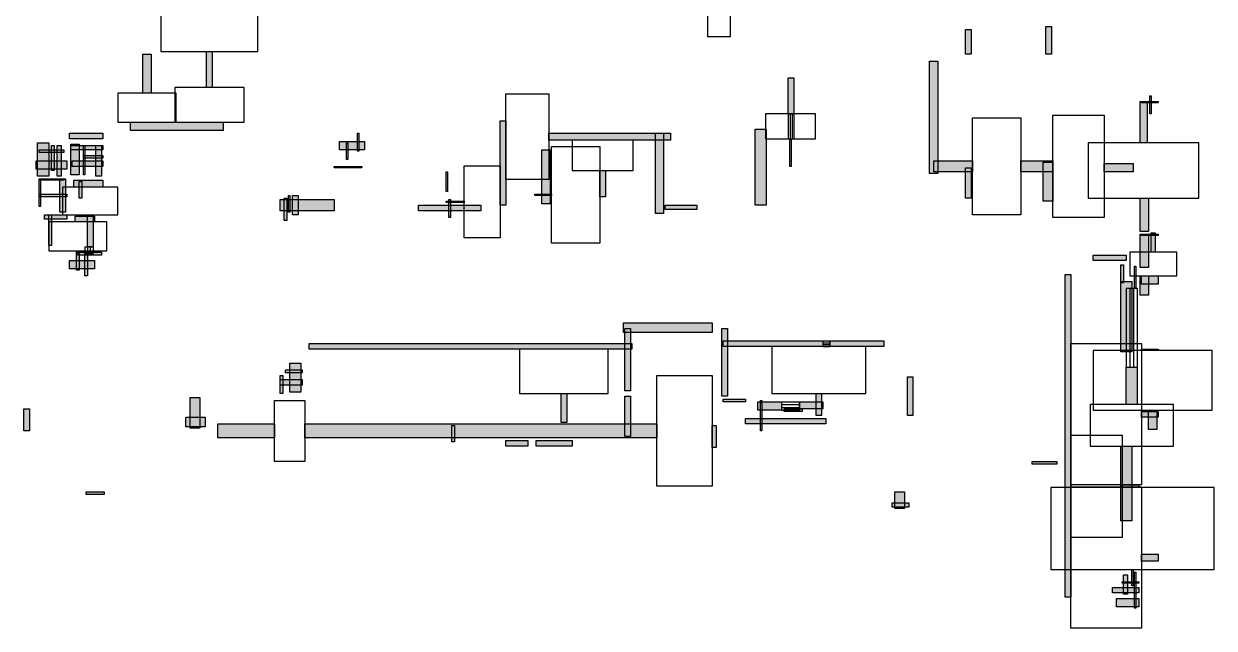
# Model space of a CAD drawing. Header units: centimetres. Extents: x 100 to 2254, y 26 to 2208.
# Drawn here: x 105 to 2254, y 26 to 1118 of the extents above; entities that cross this region are included whole.
import ezdxf

# ---------------------------------------------------------------- set-up
doc = ezdxf.new("R2010")
doc.units = ezdxf.units.CM
for name, color, linetype in [('DOORZONE', 2, 'Continuous'), ('WALL', 7, 'Continuous'), ('WINDOW', 5, 'Continuous')]:
    doc.layers.add(name, color=color, linetype=linetype)

msp = doc.modelspace()

# ---------------------------------------------------------------- hatches: boundary and pattern name
at = {"layer": 'WALL'}
h = msp.add_hatch(color=256, dxfattribs=at)
h.dxf.hatch_style = 1
h.paths.add_polyline_path([(1805, 1107.5), (1815, 1107.5), (1815, 1062.5), (1805, 1062.5)])
h = msp.add_hatch(color=256, dxfattribs=at)
h.dxf.hatch_style = 1
h.paths.add_polyline_path([(1950, 1112.5), (1960, 1112.5), (1960, 1062.5), (1950, 1062.5)])
h = msp.add_hatch(color=256, dxfattribs=at)
h.dxf.hatch_style = 1
h.paths.add_polyline_path([(320, 1062.5), (335, 1062.5), (335, 992.5), (320, 992.5)])
h = msp.add_hatch(color=256, dxfattribs=at)
h.dxf.hatch_style = 1
h.paths.add_polyline_path([(435, 1067.5), (445, 1067.5), (445, 1002.5), (435, 1002.5)])
h = msp.add_hatch(color=256, dxfattribs=at)
h.dxf.hatch_style = 1
h.paths.add_polyline_path([(1740, 1050), (1755, 1050), (1755, 847.5), (1740, 847.5)])
h = msp.add_hatch(color=256, dxfattribs=at)
h.dxf.hatch_style = 1
h.paths.add_polyline_path([(1485, 1020), (1495, 1020), (1495, 955), (1485, 955)])
h = msp.add_hatch(color=256, dxfattribs=at)
h.dxf.hatch_style = 1
h.paths.add_polyline_path([(2120, 977.5), (2132.5, 977.5), (2132.5, 902.5), (2120, 902.5)])
h = msp.add_hatch(color=256, dxfattribs=at)
h.dxf.hatch_style = 1
h.paths.add_polyline_path([(2122.5, 977.5), (2152.5, 977.5), (2152.5, 975), (2122.5, 975)])
h = msp.add_hatch(color=256, dxfattribs=at)
h.dxf.hatch_style = 1
h.paths.add_polyline_path([(2137.5, 987.5), (2140, 987.5), (2140, 955), (2137.5, 955)])
h = msp.add_hatch(color=256, dxfattribs=at)
h.dxf.hatch_style = 1
h.paths.add_polyline_path([(297.5, 940), (465, 940), (465, 925), (297.5, 925)])
h = msp.add_hatch(color=256, dxfattribs=at)
h.dxf.hatch_style = 1
h.paths.add_polyline_path([(965, 942.5), (975, 942.5), (975, 790), (965, 790)])
h = msp.add_hatch(color=256, dxfattribs=at)
h.dxf.hatch_style = 1
h.paths.add_polyline_path([(1425, 927.5), (1445, 927.5), (1445, 790), (1425, 790)])
h = msp.add_hatch(color=256, dxfattribs=at)
h.dxf.hatch_style = 1
h.paths.add_polyline_path([(130, 902.5), (150, 902.5), (150, 842.5), (130, 842.5)])
h = msp.add_hatch(color=256, dxfattribs=at)
h.dxf.hatch_style = 1
h.paths.add_polyline_path([(187.5, 920), (247.5, 920), (247.5, 910), (187.5, 910)])
h = msp.add_hatch(color=256, dxfattribs=at)
h.dxf.hatch_style = 1
h.paths.add_polyline_path([(675, 905), (720, 905), (720, 890), (675, 890)])
h = msp.add_hatch(color=256, dxfattribs=at)
h.dxf.hatch_style = 1
h.paths.add_polyline_path([(687.5, 902.5), (690, 902.5), (690, 872.5), (687.5, 872.5)])
h = msp.add_hatch(color=256, dxfattribs=at)
h.dxf.hatch_style = 1
h.paths.add_polyline_path([(707.5, 920), (710, 920), (710, 887.5), (707.5, 887.5)])
h = msp.add_hatch(color=256, dxfattribs=at)
h.dxf.hatch_style = 1
h.paths.add_polyline_path([(1052.5, 920), (1272.5, 920), (1272.5, 907.5), (1052.5, 907.5)])
h = msp.add_hatch(color=256, dxfattribs=at)
h.dxf.hatch_style = 1
h.paths.add_polyline_path([(1245, 920), (1260, 920), (1260, 775), (1245, 775)])
h = msp.add_hatch(color=256, dxfattribs=at)
h.dxf.hatch_style = 1
h.paths.add_polyline_path([(1487.5, 910), (1490, 910), (1490, 860), (1487.5, 860)])
h = msp.add_hatch(color=256, dxfattribs=at)
h.dxf.hatch_style = 1
h.paths.add_polyline_path([(132.5, 890), (177.5, 890), (177.5, 885), (132.5, 885)])
h = msp.add_hatch(color=256, dxfattribs=at)
h.dxf.hatch_style = 1
h.paths.add_polyline_path([(155, 897.5), (160, 897.5), (160, 852.5), (155, 852.5)])
h = msp.add_hatch(color=256, dxfattribs=at)
h.dxf.hatch_style = 1
h.paths.add_polyline_path([(165, 897.5), (172.5, 897.5), (172.5, 842.5), (165, 842.5)])
h = msp.add_hatch(color=256, dxfattribs=at)
h.dxf.hatch_style = 1
h.paths.add_polyline_path([(190, 900), (205, 900), (205, 845), (190, 845)])
h = msp.add_hatch(color=256, dxfattribs=at)
h.dxf.hatch_style = 1
h.paths.add_polyline_path([(190, 897.5), (247.5, 897.5), (247.5, 890), (190, 890)])
h = msp.add_hatch(color=256, dxfattribs=at)
h.dxf.hatch_style = 1
h.paths.add_polyline_path([(212.5, 897.5), (215, 897.5), (215, 845), (212.5, 845)])
h = msp.add_hatch(color=256, dxfattribs=at)
h.dxf.hatch_style = 1
h.paths.add_polyline_path([(235, 897.5), (245, 897.5), (245, 842.5), (235, 842.5)])
h = msp.add_hatch(color=256, dxfattribs=at)
h.dxf.hatch_style = 1
h.paths.add_polyline_path([(1040, 890), (1055, 890), (1055, 792.5), (1040, 792.5)])
h = msp.add_hatch(color=256, dxfattribs=at)
h.dxf.hatch_style = 1
h.paths.add_polyline_path([(127.5, 870), (182.5, 870), (182.5, 855), (127.5, 855)])
h = msp.add_hatch(color=256, dxfattribs=at)
h.dxf.hatch_style = 1
h.paths.add_polyline_path([(192.5, 870), (247.5, 870), (247.5, 860), (192.5, 860)])
h = msp.add_hatch(color=256, dxfattribs=at)
h.dxf.hatch_style = 1
h.paths.add_polyline_path([(212.5, 880), (247.5, 880), (247.5, 875), (212.5, 875)])
h = msp.add_hatch(color=256, dxfattribs=at)
h.dxf.hatch_style = 1
h.paths.add_polyline_path([(665, 860), (715, 860), (715, 857.5), (665, 857.5)])
h = msp.add_hatch(color=256, dxfattribs=at)
h.dxf.hatch_style = 1
h.paths.add_polyline_path([(1747.5, 870), (1817.5, 870), (1817.5, 850), (1747.5, 850)])
h = msp.add_hatch(color=256, dxfattribs=at)
h.dxf.hatch_style = 1
h.paths.add_polyline_path([(1905, 870), (1962.5, 870), (1962.5, 850), (1905, 850)])
h = msp.add_hatch(color=256, dxfattribs=at)
h.dxf.hatch_style = 1
h.paths.add_polyline_path([(1945, 867.5), (1962.5, 867.5), (1962.5, 797.5), (1945, 797.5)])
h = msp.add_hatch(color=256, dxfattribs=at)
h.dxf.hatch_style = 1
h.paths.add_polyline_path([(2055, 865), (2107.5, 865), (2107.5, 850), (2055, 850)])
h = msp.add_hatch(color=256, dxfattribs=at)
h.dxf.hatch_style = 1
h.paths.add_polyline_path([(867.5, 850), (870, 850), (870, 815), (867.5, 815)])
h = msp.add_hatch(color=256, dxfattribs=at)
h.dxf.hatch_style = 1
h.paths.add_polyline_path([(1145, 852.5), (1155, 852.5), (1155, 805), (1145, 805)])
h = msp.add_hatch(color=256, dxfattribs=at)
h.dxf.hatch_style = 1
h.paths.add_polyline_path([(1805, 857.5), (1815, 857.5), (1815, 802.5), (1805, 802.5)])
h = msp.add_hatch(color=256, dxfattribs=at)
h.dxf.hatch_style = 1
h.paths.add_polyline_path([(132.5, 837.5), (177.5, 837.5), (177.5, 835), (132.5, 835)])
h = msp.add_hatch(color=256, dxfattribs=at)
h.dxf.hatch_style = 1
h.paths.add_polyline_path([(132.5, 837.5), (135, 837.5), (135, 787.5), (132.5, 787.5)])
h = msp.add_hatch(color=256, dxfattribs=at)
h.dxf.hatch_style = 1
h.paths.add_polyline_path([(170, 837.5), (180, 837.5), (180, 777.5), (170, 777.5)])
h = msp.add_hatch(color=256, dxfattribs=at)
h.dxf.hatch_style = 1
h.paths.add_polyline_path([(195, 835), (247.5, 835), (247.5, 822.5), (195, 822.5)])
h = msp.add_hatch(color=256, dxfattribs=at)
h.dxf.hatch_style = 1
h.paths.add_polyline_path([(205, 832.5), (210, 832.5), (210, 802.5), (205, 802.5)])
h = msp.add_hatch(color=256, dxfattribs=at)
h.dxf.hatch_style = 1
h.paths.add_polyline_path([(132.5, 810), (182.5, 810), (182.5, 805), (132.5, 805)])
h = msp.add_hatch(color=256, dxfattribs=at)
h.dxf.hatch_style = 1
h.paths.add_polyline_path([(567.5, 800), (665, 800), (665, 780), (567.5, 780)])
h = msp.add_hatch(color=256, dxfattribs=at)
h.dxf.hatch_style = 1
h.paths.add_polyline_path([(575, 802.5), (580, 802.5), (580, 762.5), (575, 762.5)])
h = msp.add_hatch(color=256, dxfattribs=at)
h.dxf.hatch_style = 1
h.paths.add_polyline_path([(582.5, 807.5), (585, 807.5), (585, 777.5), (582.5, 777.5)])
h = msp.add_hatch(color=256, dxfattribs=at)
h.dxf.hatch_style = 1
h.paths.add_polyline_path([(590, 807.5), (600, 807.5), (600, 772.5), (590, 772.5)])
h = msp.add_hatch(color=256, dxfattribs=at)
h.dxf.hatch_style = 1
h.paths.add_polyline_path([(867.5, 797.5), (900, 797.5), (900, 795), (867.5, 795)])
h = msp.add_hatch(color=256, dxfattribs=at)
h.dxf.hatch_style = 1
h.paths.add_polyline_path([(872.5, 800), (875, 800), (875, 767.5), (872.5, 767.5)])
h = msp.add_hatch(color=256, dxfattribs=at)
h.dxf.hatch_style = 1
h.paths.add_polyline_path([(1027.5, 810), (1057.5, 810), (1057.5, 807.5), (1027.5, 807.5)])
h = msp.add_hatch(color=256, dxfattribs=at)
h.dxf.hatch_style = 1
h.paths.add_polyline_path([(2120, 802.5), (2135, 802.5), (2135, 742.5), (2120, 742.5)])
h = msp.add_hatch(color=256, dxfattribs=at)
h.dxf.hatch_style = 1
h.paths.add_polyline_path([(817.5, 790), (930, 790), (930, 780), (817.5, 780)])
h = msp.add_hatch(color=256, dxfattribs=at)
h.dxf.hatch_style = 1
h.paths.add_polyline_path([(1262.5, 790), (1320, 790), (1320, 782.5), (1262.5, 782.5)])
h = msp.add_hatch(color=256, dxfattribs=at)
h.dxf.hatch_style = 1
h.paths.add_polyline_path([(142.5, 772.5), (182.5, 772.5), (182.5, 765), (142.5, 765)])
h = msp.add_hatch(color=256, dxfattribs=at)
h.dxf.hatch_style = 1
h.paths.add_polyline_path([(150, 772.5), (155, 772.5), (155, 717.5), (150, 717.5)])
h = msp.add_hatch(color=256, dxfattribs=at)
h.dxf.hatch_style = 1
h.paths.add_polyline_path([(197.5, 770), (232.5, 770), (232.5, 760), (197.5, 760)])
h = msp.add_hatch(color=256, dxfattribs=at)
h.dxf.hatch_style = 1
h.paths.add_polyline_path([(220, 772.5), (230, 772.5), (230, 715), (220, 715)])
h = msp.add_hatch(color=256, dxfattribs=at)
h.dxf.hatch_style = 1
h.paths.add_polyline_path([(2120, 737.5), (2135, 737.5), (2135, 677.5), (2120, 677.5)])
h = msp.add_hatch(color=256, dxfattribs=at)
h.dxf.hatch_style = 1
h.paths.add_polyline_path([(2122.5, 737.5), (2152.5, 737.5), (2152.5, 735), (2122.5, 735)])
h = msp.add_hatch(color=256, dxfattribs=at)
h.dxf.hatch_style = 1
h.paths.add_polyline_path([(2140, 740), (2147.5, 740), (2147.5, 705), (2140, 705)])
h = msp.add_hatch(color=256, dxfattribs=at)
h.dxf.hatch_style = 1
h.paths.add_polyline_path([(187.5, 690), (232.5, 690), (232.5, 675), (187.5, 675)])
h = msp.add_hatch(color=256, dxfattribs=at)
h.dxf.hatch_style = 1
h.paths.add_polyline_path([(200, 707.5), (205, 707.5), (205, 672.5), (200, 672.5)])
h = msp.add_hatch(color=256, dxfattribs=at)
h.dxf.hatch_style = 1
h.paths.add_polyline_path([(202.5, 705), (245, 705), (245, 700), (202.5, 700)])
h = msp.add_hatch(color=256, dxfattribs=at)
h.dxf.hatch_style = 1
h.paths.add_polyline_path([(215, 702.5), (220, 702.5), (220, 662.5), (215, 662.5)])
h = msp.add_hatch(color=256, dxfattribs=at)
h.dxf.hatch_style = 1
h.paths.add_polyline_path([(2035, 700), (2095, 700), (2095, 690), (2035, 690)])
h = msp.add_hatch(color=256, dxfattribs=at)
h.dxf.hatch_style = 1
h.paths.add_polyline_path([(2085, 682.5), (2090, 682.5), (2090, 650), (2085, 650)])
h = msp.add_hatch(color=256, dxfattribs=at)
h.dxf.hatch_style = 1
h.paths.add_polyline_path([(2110, 680), (2112.5, 680), (2112.5, 640), (2110, 640)])
h = msp.add_hatch(color=256, dxfattribs=at)
h.dxf.hatch_style = 1
h.paths.add_polyline_path([(1985, 665), (1995, 665), (1995, 82.5), (1985, 82.5)])
h = msp.add_hatch(color=256, dxfattribs=at)
h.dxf.hatch_style = 1
h.paths.add_polyline_path([(2085, 652.5), (2105, 652.5), (2105, 525), (2085, 525)])
h = msp.add_hatch(color=256, dxfattribs=at)
h.dxf.hatch_style = 1
h.paths.add_polyline_path([(2120, 662.5), (2135, 662.5), (2135, 627.5), (2120, 627.5)])
h = msp.add_hatch(color=256, dxfattribs=at)
h.dxf.hatch_style = 1
h.paths.add_polyline_path([(2122.5, 662.5), (2152.5, 662.5), (2152.5, 647.5), (2122.5, 647.5)])
h = msp.add_hatch(color=256, dxfattribs=at)
h.dxf.hatch_style = 1
h.paths.add_polyline_path([(1187.5, 577.5), (1347.5, 577.5), (1347.5, 560), (1187.5, 560)])
h = msp.add_hatch(color=256, dxfattribs=at)
h.dxf.hatch_style = 1
h.paths.add_polyline_path([(1190, 567.5), (1200, 567.5), (1200, 455), (1190, 455)])
h = msp.add_hatch(color=256, dxfattribs=at)
h.dxf.hatch_style = 1
h.paths.add_polyline_path([(1365, 567.5), (1375, 567.5), (1375, 445), (1365, 445)])
h = msp.add_hatch(color=256, dxfattribs=at)
h.dxf.hatch_style = 1
h.paths.add_polyline_path([(620, 540), (1202.5, 540), (1202.5, 530), (620, 530)])
h = msp.add_hatch(color=256, dxfattribs=at)
h.dxf.hatch_style = 1
h.paths.add_polyline_path([(1367.5, 545), (1547.5, 545), (1547.5, 535), (1367.5, 535)])
h = msp.add_hatch(color=256, dxfattribs=at)
h.dxf.hatch_style = 1
h.paths.add_polyline_path([(1560, 545), (1657.5, 545), (1657.5, 535), (1560, 535)])
h = msp.add_hatch(color=256, dxfattribs=at)
h.dxf.hatch_style = 1
h.paths.add_polyline_path([(2122.5, 530), (2152.5, 530), (2152.5, 527.5), (2122.5, 527.5)])
h = msp.add_hatch(color=256, dxfattribs=at)
h.dxf.hatch_style = 1
h.paths.add_polyline_path([(585, 505), (605, 505), (605, 452.5), (585, 452.5)])
h = msp.add_hatch(color=256, dxfattribs=at)
h.dxf.hatch_style = 1
h.paths.add_polyline_path([(2095, 497.5), (2115, 497.5), (2115, 430), (2095, 430)])
h = msp.add_hatch(color=256, dxfattribs=at)
h.dxf.hatch_style = 1
h.paths.add_polyline_path([(567.5, 482.5), (572.5, 482.5), (572.5, 450), (567.5, 450)])
h = msp.add_hatch(color=256, dxfattribs=at)
h.dxf.hatch_style = 1
h.paths.add_polyline_path([(567.5, 475), (607.5, 475), (607.5, 465), (567.5, 465)])
h = msp.add_hatch(color=256, dxfattribs=at)
h.dxf.hatch_style = 1
h.paths.add_polyline_path([(577.5, 492.5), (607.5, 492.5), (607.5, 487.5), (577.5, 487.5)])
h = msp.add_hatch(color=256, dxfattribs=at)
h.dxf.hatch_style = 1
h.paths.add_polyline_path([(1700, 480), (1710, 480), (1710, 410), (1700, 410)])
h = msp.add_hatch(color=256, dxfattribs=at)
h.dxf.hatch_style = 1
h.paths.add_polyline_path([(405, 442.5), (422.5, 442.5), (422.5, 387.5), (405, 387.5)])
h = msp.add_hatch(color=256, dxfattribs=at)
h.dxf.hatch_style = 1
h.paths.add_polyline_path([(1075, 450), (1085, 450), (1085, 397.5), (1075, 397.5)])
h = msp.add_hatch(color=256, dxfattribs=at)
h.dxf.hatch_style = 1
h.paths.add_polyline_path([(1190, 445), (1200, 445), (1200, 372.5), (1190, 372.5)])
h = msp.add_hatch(color=256, dxfattribs=at)
h.dxf.hatch_style = 1
h.paths.add_polyline_path([(1367.5, 440), (1407.5, 440), (1407.5, 435), (1367.5, 435)])
h = msp.add_hatch(color=256, dxfattribs=at)
h.dxf.hatch_style = 1
h.paths.add_polyline_path([(1430, 435), (1472.5, 435), (1472.5, 420), (1430, 420)])
h = msp.add_hatch(color=256, dxfattribs=at)
h.dxf.hatch_style = 1
h.paths.add_polyline_path([(1435, 437.5), (1437.5, 437.5), (1437.5, 382.5), (1435, 382.5)])
h = msp.add_hatch(color=256, dxfattribs=at)
h.dxf.hatch_style = 1
h.paths.add_polyline_path([(1505, 435), (1547.5, 435), (1547.5, 422.5), (1505, 422.5)])
h = msp.add_hatch(color=256, dxfattribs=at)
h.dxf.hatch_style = 1
h.paths.add_polyline_path([(1535, 450), (1545, 450), (1545, 410), (1535, 410)])
h = msp.add_hatch(color=256, dxfattribs=at)
h.dxf.hatch_style = 1
h.paths.add_polyline_path([(105, 422.5), (115, 422.5), (115, 382.5), (105, 382.5)])
h = msp.add_hatch(color=256, dxfattribs=at)
h.dxf.hatch_style = 1
h.paths.add_polyline_path([(1477.5, 422.5), (1510, 422.5), (1510, 417.5), (1477.5, 417.5)])
h = msp.add_hatch(color=256, dxfattribs=at)
h.dxf.hatch_style = 1
h.paths.add_polyline_path([(2122.5, 417.5), (2152.5, 417.5), (2152.5, 407.5), (2122.5, 407.5)])
h = msp.add_hatch(color=256, dxfattribs=at)
h.dxf.hatch_style = 1
h.paths.add_polyline_path([(2135, 420), (2150, 420), (2150, 385), (2135, 385)])
h = msp.add_hatch(color=256, dxfattribs=at)
h.dxf.hatch_style = 1
h.paths.add_polyline_path([(397.5, 407.5), (432.5, 407.5), (432.5, 390), (397.5, 390)])
h = msp.add_hatch(color=256, dxfattribs=at)
h.dxf.hatch_style = 1
h.paths.add_polyline_path([(455, 395), (557.5, 395), (557.5, 370), (455, 370)])
h = msp.add_hatch(color=256, dxfattribs=at)
h.dxf.hatch_style = 1
h.paths.add_polyline_path([(612.5, 395), (1247.5, 395), (1247.5, 370), (612.5, 370)])
h = msp.add_hatch(color=256, dxfattribs=at)
h.dxf.hatch_style = 1
h.paths.add_polyline_path([(877.5, 392.5), (882.5, 392.5), (882.5, 362.5), (877.5, 362.5)])
h = msp.add_hatch(color=256, dxfattribs=at)
h.dxf.hatch_style = 1
h.paths.add_polyline_path([(1347.5, 392.5), (1355, 392.5), (1355, 352.5), (1347.5, 352.5)])
h = msp.add_hatch(color=256, dxfattribs=at)
h.dxf.hatch_style = 1
h.paths.add_polyline_path([(1407.5, 405), (1552.5, 405), (1552.5, 395), (1407.5, 395)])
h = msp.add_hatch(color=256, dxfattribs=at)
h.dxf.hatch_style = 1
h.paths.add_polyline_path([(975, 365), (1015, 365), (1015, 355), (975, 355)])
h = msp.add_hatch(color=256, dxfattribs=at)
h.dxf.hatch_style = 1
h.paths.add_polyline_path([(1030, 365), (1095, 365), (1095, 355), (1030, 355)])
h = msp.add_hatch(color=256, dxfattribs=at)
h.dxf.hatch_style = 1
h.paths.add_polyline_path([(2085, 355), (2105, 355), (2105, 220), (2085, 220)])
h = msp.add_hatch(color=256, dxfattribs=at)
h.dxf.hatch_style = 1
h.paths.add_polyline_path([(1925, 327.5), (1970, 327.5), (1970, 322.5), (1925, 322.5)])
h = msp.add_hatch(color=256, dxfattribs=at)
h.dxf.hatch_style = 1
h.paths.add_polyline_path([(2087.5, 285), (2117.5, 285), (2117.5, 280), (2087.5, 280)])
h = msp.add_hatch(color=256, dxfattribs=at)
h.dxf.hatch_style = 1
h.paths.add_polyline_path([(217.5, 272.5), (250, 272.5), (250, 267.5), (217.5, 267.5)])
h = msp.add_hatch(color=256, dxfattribs=at)
h.dxf.hatch_style = 1
h.paths.add_polyline_path([(1677.5, 272.5), (1695, 272.5), (1695, 242.5), (1677.5, 242.5)])
h = msp.add_hatch(color=256, dxfattribs=at)
h.dxf.hatch_style = 1
h.paths.add_polyline_path([(1672.5, 252.5), (1702.5, 252.5), (1702.5, 245), (1672.5, 245)])
h = msp.add_hatch(color=256, dxfattribs=at)
h.dxf.hatch_style = 1
h.paths.add_polyline_path([(2122.5, 160), (2152.5, 160), (2152.5, 147.5), (2122.5, 147.5)])
h = msp.add_hatch(color=256, dxfattribs=at)
h.dxf.hatch_style = 1
h.paths.add_polyline_path([(2105, 132.5), (2107.5, 132.5), (2107.5, 102.5), (2105, 102.5)])
h = msp.add_hatch(color=256, dxfattribs=at)
h.dxf.hatch_style = 1
h.paths.add_polyline_path([(2087.5, 110), (2117.5, 110), (2117.5, 107.5), (2087.5, 107.5)])
h = msp.add_hatch(color=256, dxfattribs=at)
h.dxf.hatch_style = 1
h.paths.add_polyline_path([(2090, 122.5), (2097.5, 122.5), (2097.5, 87.5), (2090, 87.5)])
h = msp.add_hatch(color=256, dxfattribs=at)
h.dxf.hatch_style = 1
h.paths.add_polyline_path([(2110, 127.5), (2112.5, 127.5), (2112.5, 62.5), (2110, 62.5)])
h = msp.add_hatch(color=256, dxfattribs=at)
h.dxf.hatch_style = 1
h.paths.add_polyline_path([(2070, 100), (2117.5, 100), (2117.5, 90), (2070, 90)])
h = msp.add_hatch(color=256, dxfattribs=at)
h.dxf.hatch_style = 1
h.paths.add_polyline_path([(2077.5, 80), (2117.5, 80), (2117.5, 65), (2077.5, 65)])

# ---------------------------------------------------------------- linework, layer by layer
at = {"layer": 'DOORZONE'}
for points in [[(1340, 1173.8), (1380, 1173.8), (1380, 1093.8), (1340, 1093.8)], [(352.5, 1155), (352.5, 1067.5), (527.5, 1067.5), (527.5, 1155)], [(275, 992.5), (275, 940), (380, 940), (380, 992.5)], [(377.5, 1002.5), (377.5, 940), (502.5, 940), (502.5, 1002.5)], [(975, 991.2), (1052.5, 991.2), (1052.5, 836.2), (975, 836.2)], [(1443.8, 955), (1443.8, 910), (1533.8, 910), (1533.8, 955)], [(1817.5, 947.5), (1905, 947.5), (1905, 772.5), (1817.5, 772.5)], [(1962.5, 952.5), (2055, 952.5), (2055, 767.5), (1962.5, 767.5)], [(1095, 907.5), (1095, 852.5), (1205, 852.5), (1205, 907.5)], [(2026.2, 902.5), (2026.2, 802.5), (2226.2, 802.5), (2226.2, 902.5)], [(1057.5, 896.2), (1145, 896.2), (1145, 721.2), (1057.5, 721.2)], [(900, 861.2), (965, 861.2), (965, 731.2), (900, 731.2)], [(175, 822.5), (175, 772.5), (275, 772.5), (275, 822.5)], [(150, 760), (150, 707.5), (255, 707.5), (255, 760)], [(2101.2, 705), (2101.2, 662.5), (2186.2, 662.5), (2186.2, 705)], [(1995, 540), (2122.5, 540), (2122.5, 285), (1995, 285)], [(1000, 530), (1000, 450), (1160, 450), (1160, 530)], [(1455, 535), (1455, 450), (1625, 450), (1625, 535)], [(2035, 527.5), (2035, 420), (2250, 420), (2250, 527.5)], [(1247.5, 482.5), (1347.5, 482.5), (1347.5, 282.5), (1247.5, 282.5)], [(557.5, 437.5), (612.5, 437.5), (612.5, 327.5), (557.5, 327.5)], [(2030, 430), (2030, 355), (2180, 355), (2180, 430)], [(1995, 375), (2087.5, 375), (2087.5, 190), (1995, 190)], [(1958.8, 280), (1958.8, 132.5), (2253.8, 132.5), (2253.8, 280)], [(1995, 281.2), (2122.5, 281.2), (2122.5, 26.2), (1995, 26.2)]]:
    msp.add_lwpolyline(points, close=True, dxfattribs=at)
at = {"layer": 'WALL'}
for points in [[(1805, 1107.5), (1815, 1107.5), (1815, 1062.5), (1805, 1062.5)], [(1950, 1112.5), (1960, 1112.5), (1960, 1062.5), (1950, 1062.5)], [(320, 1062.5), (335, 1062.5), (335, 992.5), (320, 992.5)], [(435, 1067.5), (445, 1067.5), (445, 1002.5), (435, 1002.5)], [(1740, 1050), (1755, 1050), (1755, 847.5), (1740, 847.5)], [(1485, 1020), (1495, 1020), (1495, 955), (1485, 955)], [(2120, 977.5), (2132.5, 977.5), (2132.5, 902.5), (2120, 902.5)], [(2122.5, 977.5), (2152.5, 977.5), (2152.5, 975), (2122.5, 975)], [(2137.5, 987.5), (2140, 987.5), (2140, 955), (2137.5, 955)], [(297.5, 940), (465, 940), (465, 925), (297.5, 925)], [(965, 942.5), (975, 942.5), (975, 790), (965, 790)], [(1425, 927.5), (1445, 927.5), (1445, 790), (1425, 790)], [(130, 902.5), (150, 902.5), (150, 842.5), (130, 842.5)], [(187.5, 920), (247.5, 920), (247.5, 910), (187.5, 910)], [(675, 905), (720, 905), (720, 890), (675, 890)], [(687.5, 902.5), (690, 902.5), (690, 872.5), (687.5, 872.5)], [(707.5, 920), (710, 920), (710, 887.5), (707.5, 887.5)], [(1052.5, 920), (1272.5, 920), (1272.5, 907.5), (1052.5, 907.5)], [(1245, 920), (1260, 920), (1260, 775), (1245, 775)], [(1487.5, 910), (1490, 910), (1490, 860), (1487.5, 860)], [(132.5, 890), (177.5, 890), (177.5, 885), (132.5, 885)], [(155, 897.5), (160, 897.5), (160, 852.5), (155, 852.5)], [(165, 897.5), (172.5, 897.5), (172.5, 842.5), (165, 842.5)], [(190, 900), (205, 900), (205, 845), (190, 845)], [(190, 897.5), (247.5, 897.5), (247.5, 890), (190, 890)], [(212.5, 897.5), (215, 897.5), (215, 845), (212.5, 845)], [(235, 897.5), (245, 897.5), (245, 842.5), (235, 842.5)], [(1040, 890), (1055, 890), (1055, 792.5), (1040, 792.5)], [(127.5, 870), (182.5, 870), (182.5, 855), (127.5, 855)], [(192.5, 870), (247.5, 870), (247.5, 860), (192.5, 860)], [(212.5, 880), (247.5, 880), (247.5, 875), (212.5, 875)], [(665, 860), (715, 860), (715, 857.5), (665, 857.5)], [(1747.5, 870), (1817.5, 870), (1817.5, 850), (1747.5, 850)], [(1905, 870), (1962.5, 870), (1962.5, 850), (1905, 850)], [(1945, 867.5), (1962.5, 867.5), (1962.5, 797.5), (1945, 797.5)], [(2055, 865), (2107.5, 865), (2107.5, 850), (2055, 850)], [(867.5, 850), (870, 850), (870, 815), (867.5, 815)], [(1145, 852.5), (1155, 852.5), (1155, 805), (1145, 805)], [(1805, 857.5), (1815, 857.5), (1815, 802.5), (1805, 802.5)], [(132.5, 837.5), (177.5, 837.5), (177.5, 835), (132.5, 835)], [(132.5, 837.5), (135, 837.5), (135, 787.5), (132.5, 787.5)], [(170, 837.5), (180, 837.5), (180, 777.5), (170, 777.5)], [(195, 835), (247.5, 835), (247.5, 822.5), (195, 822.5)], [(205, 832.5), (210, 832.5), (210, 802.5), (205, 802.5)], [(132.5, 810), (182.5, 810), (182.5, 805), (132.5, 805)], [(567.5, 800), (665, 800), (665, 780), (567.5, 780)], [(575, 802.5), (580, 802.5), (580, 762.5), (575, 762.5)], [(582.5, 807.5), (585, 807.5), (585, 777.5), (582.5, 777.5)], [(590, 807.5), (600, 807.5), (600, 772.5), (590, 772.5)], [(867.5, 797.5), (900, 797.5), (900, 795), (867.5, 795)], [(872.5, 800), (875, 800), (875, 767.5), (872.5, 767.5)], [(1027.5, 810), (1057.5, 810), (1057.5, 807.5), (1027.5, 807.5)], [(2120, 802.5), (2135, 802.5), (2135, 742.5), (2120, 742.5)], [(817.5, 790), (930, 790), (930, 780), (817.5, 780)], [(1262.5, 790), (1320, 790), (1320, 782.5), (1262.5, 782.5)], [(142.5, 772.5), (182.5, 772.5), (182.5, 765), (142.5, 765)], [(150, 772.5), (155, 772.5), (155, 717.5), (150, 717.5)], [(197.5, 770), (232.5, 770), (232.5, 760), (197.5, 760)], [(220, 772.5), (230, 772.5), (230, 715), (220, 715)], [(2120, 737.5), (2135, 737.5), (2135, 677.5), (2120, 677.5)], [(2122.5, 737.5), (2152.5, 737.5), (2152.5, 735), (2122.5, 735)], [(2140, 740), (2147.5, 740), (2147.5, 705), (2140, 705)], [(187.5, 690), (232.5, 690), (232.5, 675), (187.5, 675)], [(200, 707.5), (205, 707.5), (205, 672.5), (200, 672.5)], [(202.5, 705), (245, 705), (245, 700), (202.5, 700)], [(215, 702.5), (220, 702.5), (220, 662.5), (215, 662.5)], [(2035, 700), (2095, 700), (2095, 690), (2035, 690)], [(2085, 682.5), (2090, 682.5), (2090, 650), (2085, 650)], [(2110, 680), (2112.5, 680), (2112.5, 640), (2110, 640)], [(1985, 665), (1995, 665), (1995, 82.5), (1985, 82.5)], [(2085, 652.5), (2105, 652.5), (2105, 525), (2085, 525)], [(2120, 662.5), (2135, 662.5), (2135, 627.5), (2120, 627.5)], [(2122.5, 662.5), (2152.5, 662.5), (2152.5, 647.5), (2122.5, 647.5)], [(1187.5, 577.5), (1347.5, 577.5), (1347.5, 560), (1187.5, 560)], [(1190, 567.5), (1200, 567.5), (1200, 455), (1190, 455)], [(1365, 567.5), (1375, 567.5), (1375, 445), (1365, 445)], [(620, 540), (1202.5, 540), (1202.5, 530), (620, 530)], [(1367.5, 545), (1547.5, 545), (1547.5, 535), (1367.5, 535)], [(1560, 545), (1657.5, 545), (1657.5, 535), (1560, 535)], [(2122.5, 530), (2152.5, 530), (2152.5, 527.5), (2122.5, 527.5)], [(585, 505), (605, 505), (605, 452.5), (585, 452.5)], [(2095, 497.5), (2115, 497.5), (2115, 430), (2095, 430)], [(567.5, 482.5), (572.5, 482.5), (572.5, 450), (567.5, 450)], [(567.5, 475), (607.5, 475), (607.5, 465), (567.5, 465)], [(577.5, 492.5), (607.5, 492.5), (607.5, 487.5), (577.5, 487.5)], [(1700, 480), (1710, 480), (1710, 410), (1700, 410)], [(405, 442.5), (422.5, 442.5), (422.5, 387.5), (405, 387.5)], [(1075, 450), (1085, 450), (1085, 397.5), (1075, 397.5)], [(1190, 445), (1200, 445), (1200, 372.5), (1190, 372.5)], [(1367.5, 440), (1407.5, 440), (1407.5, 435), (1367.5, 435)], [(1430, 435), (1472.5, 435), (1472.5, 420), (1430, 420)], [(1435, 437.5), (1437.5, 437.5), (1437.5, 382.5), (1435, 382.5)], [(1505, 435), (1547.5, 435), (1547.5, 422.5), (1505, 422.5)], [(1535, 450), (1545, 450), (1545, 410), (1535, 410)], [(105, 422.5), (115, 422.5), (115, 382.5), (105, 382.5)], [(1477.5, 422.5), (1510, 422.5), (1510, 417.5), (1477.5, 417.5)], [(2122.5, 417.5), (2152.5, 417.5), (2152.5, 407.5), (2122.5, 407.5)], [(2135, 420), (2150, 420), (2150, 385), (2135, 385)], [(397.5, 407.5), (432.5, 407.5), (432.5, 390), (397.5, 390)], [(455, 395), (557.5, 395), (557.5, 370), (455, 370)], [(612.5, 395), (1247.5, 395), (1247.5, 370), (612.5, 370)], [(877.5, 392.5), (882.5, 392.5), (882.5, 362.5), (877.5, 362.5)], [(1347.5, 392.5), (1355, 392.5), (1355, 352.5), (1347.5, 352.5)], [(1407.5, 405), (1552.5, 405), (1552.5, 395), (1407.5, 395)], [(975, 365), (1015, 365), (1015, 355), (975, 355)], [(1030, 365), (1095, 365), (1095, 355), (1030, 355)], [(2085, 355), (2105, 355), (2105, 220), (2085, 220)], [(1925, 327.5), (1970, 327.5), (1970, 322.5), (1925, 322.5)], [(2087.5, 285), (2117.5, 285), (2117.5, 280), (2087.5, 280)], [(217.5, 272.5), (250, 272.5), (250, 267.5), (217.5, 267.5)], [(1677.5, 272.5), (1695, 272.5), (1695, 242.5), (1677.5, 242.5)], [(1672.5, 252.5), (1702.5, 252.5), (1702.5, 245), (1672.5, 245)], [(2122.5, 160), (2152.5, 160), (2152.5, 147.5), (2122.5, 147.5)], [(2105, 132.5), (2107.5, 132.5), (2107.5, 102.5), (2105, 102.5)], [(2087.5, 110), (2117.5, 110), (2117.5, 107.5), (2087.5, 107.5)], [(2090, 122.5), (2097.5, 122.5), (2097.5, 87.5), (2090, 87.5)], [(2110, 127.5), (2112.5, 127.5), (2112.5, 62.5), (2110, 62.5)], [(2070, 100), (2117.5, 100), (2117.5, 90), (2070, 90)], [(2077.5, 80), (2117.5, 80), (2117.5, 65), (2077.5, 65)]]:
    msp.add_lwpolyline(points, close=True, dxfattribs=at)
at = {"layer": 'WINDOW'}
for p, q in [((1485, 955), (1485, 910)), ((1485, 955), (1495, 955)), ((1488.3, 955), (1488.3, 910)), ((1491.7, 955), (1491.7, 910)), ((1495, 955), (1495, 910)), ((1485, 910), (1495, 910)), ((215, 715), (215, 702.5)), ((215, 715), (230, 715)), ((220, 715), (220, 702.5)), ((225, 715), (225, 702.5)), ((230, 715), (230, 702.5)), ((215, 702.5), (230, 702.5)), ((2095, 640), (2095, 497.5)), ((2095, 640), (2115, 640)), ((2101.7, 640), (2101.7, 497.5)), ((2108.3, 640), (2108.3, 497.5)), ((2115, 640), (2115, 497.5)), ((1547.5, 545), (1560, 545)), ((1547.5, 545), (1547.5, 535)), ((1547.5, 541.7), (1560, 541.7)), ((1547.5, 538.3), (1560, 538.3)), ((1560, 545), (1560, 535)), ((1547.5, 535), (1560, 535)), ((2095, 497.5), (2115, 497.5)), ((1472.5, 435), (1505, 435)), ((1472.5, 435), (1472.5, 420)), ((1472.5, 430), (1505, 430)), ((1505, 435), (1505, 420)), ((1472.5, 425), (1505, 425)), ((1472.5, 420), (1505, 420))]:
    msp.add_line(p, q, dxfattribs=at)

doc.saveas('drawing.dxf')
